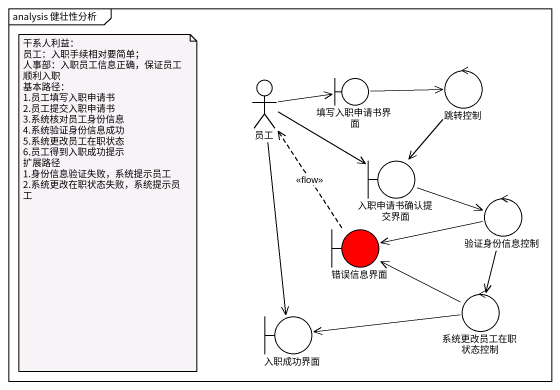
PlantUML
@startuml
mainframe analysis 健壮性分析
actor 员工
boundary 填写入职申请书界面
control 跳转控制
boundary 入职申请书确认提交界面
control 验证身份信息控制
boundary 错误信息界面 #FF0000
boundary 入职成功界面
control 系统更改员工在职状态控制
员工 -right-> 填写入职申请书界面
员工 -right-> 入职申请书确认提交界面
员工 --> 入职成功界面
填写入职申请书界面 -right-> 跳转控制
跳转控制 --> 入职申请书确认提交界面
入职申请书确认提交界面 -right-> 验证身份信息控制
验证身份信息控制 -left-> 错误信息界面
验证身份信息控制 --> 系统更改员工在职状态控制
错误信息界面 .up.> 员工 : <<flow>>
系统更改员工在职状态控制 -left-> 错误信息界面
系统更改员工在职状态控制 -left-> 入职成功界面
note as N1
  干系人利益：
  员工：入职手续相对要简单；
  人事部：入职员工信息正确，保证员工顺利入职
  基本路径：
  1.员工填写入职申请书
  2.员工提交入职申请书
  3.系统核对员工身份信息
  4.系统验证身份信息成功
  5.系统更改员工在职状态
  6.员工得到入职成功提示
  扩展路径
  1.身份信息验证失败，系统提示员工
  2.系统更改在职状态失败，系统提示员工
end note
@enduml
